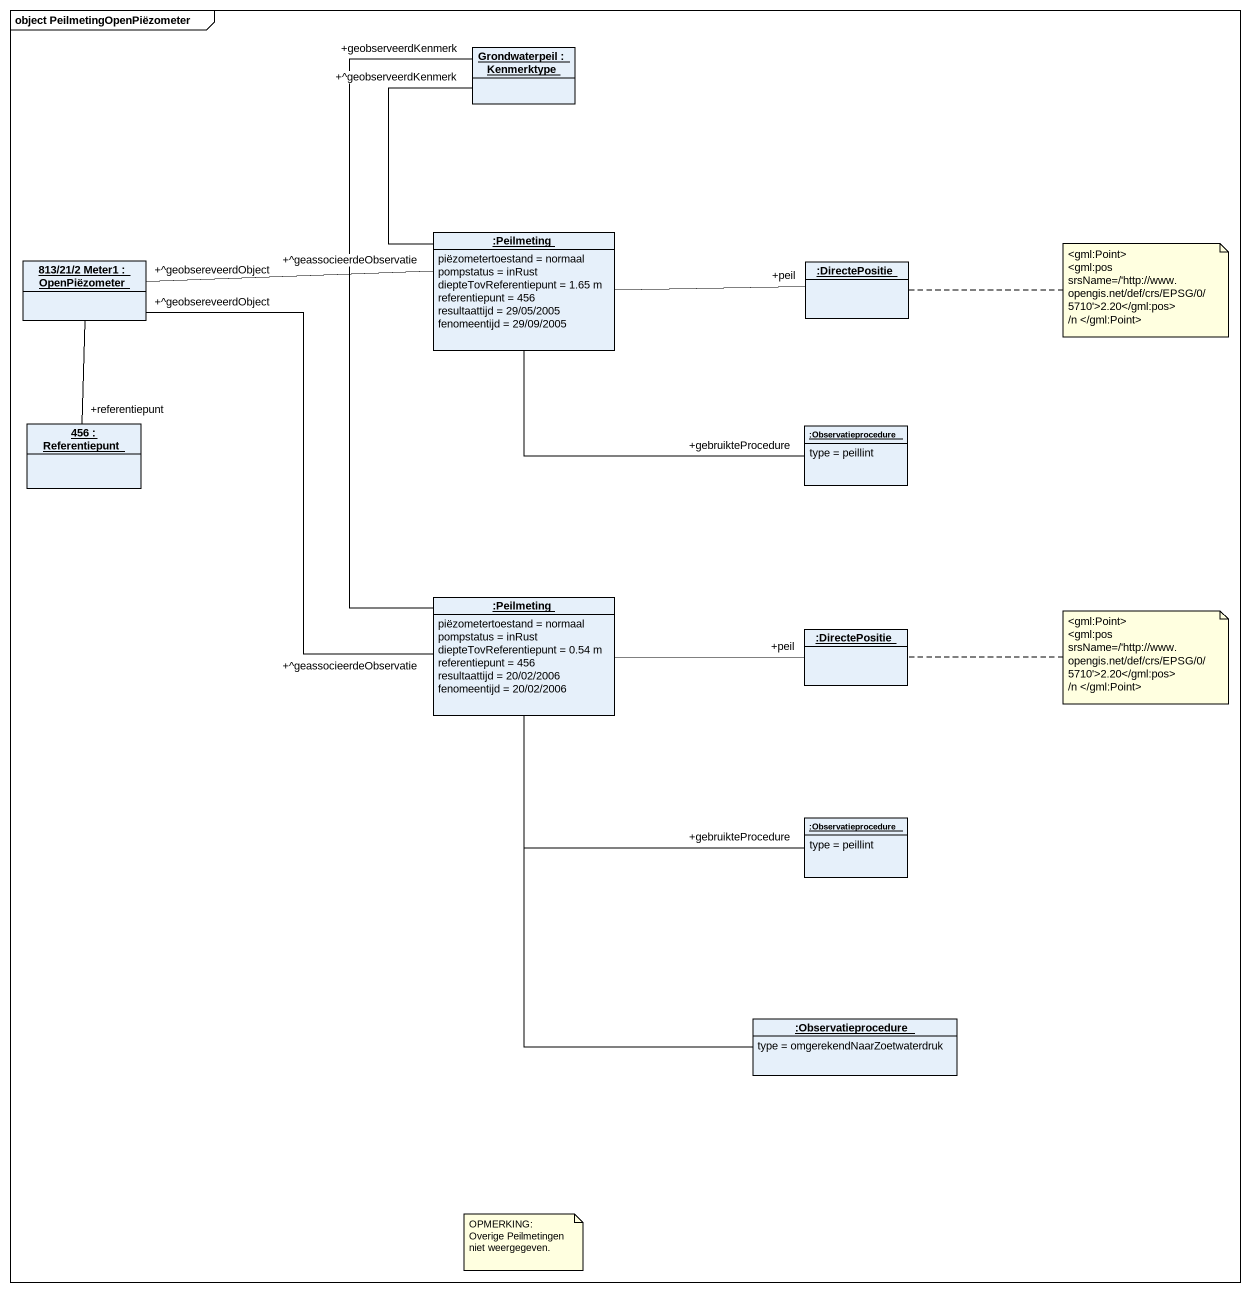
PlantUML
@startuml
mainframe object PeilmetingOpenPiëzometer
hide circle
hide empty members
object "Grondwaterpeil : Kenmerktype" as Grondwaterpeil
object ":Peilmeting" as Peilmeting {
  piëzometertoestand = normaal
  pompstatus = inRust
  diepteTovReferentiepunt = 1.65 m
  referentiepunt = 456
  resultaattijd = 29/05/2005
  fenomeentijd = 29/09/2005
}
object "813/21/2 Meter1 : OpenPiëzometer" as o813_21_2_Meter1
object ":DirectePositie" as DirectePositie
object "456 : Referentiepunt" as o456
object ":Observatieprocedure" as Observatieprocedure {
  type = peillint
}
object ":Peilmeting" as Peilmeting_2 {
  piëzometertoestand = normaal
  pompstatus = inRust
  diepteTovReferentiepunt = 0.54 m
  referentiepunt = 456
  resultaattijd = 20/02/2006
  fenomeentijd = 20/02/2006
}
object ":DirectePositie" as DirectePositie_2
object ":Observatieprocedure" as Observatieprocedure_2 {
  type = peillint
}
object ":Observatieprocedure" as Observatieprocedure_3 {
  type = omgerekendNaarZoetwaterdruk
}
Peilmeting -up- "+^geobserveerdKenmerk" Grondwaterpeil
Peilmeting -right- "+peil" DirectePositie
Peilmeting -right- "+gebruikteProcedure" Observatieprocedure
o813_21_2_Meter1 "+^geobsereveerdObject" -right- "+^geassocieerdeObservatie" Peilmeting
o813_21_2_Meter1 -- "+referentiepunt" o456
o813_21_2_Meter1 "+^geobsereveerdObject" -- "+^geassocieerdeObservatie" Peilmeting_2
Peilmeting_2 -up- "+geobserveerdKenmerk" Grondwaterpeil
Peilmeting_2 -right- "+peil" DirectePositie_2
Peilmeting_2 -right- "+gebruikteProcedure" Observatieprocedure_2
Peilmeting_2 -- Observatieprocedure_3
note right of DirectePositie
  <gml:Point>
  <gml:pos srsName=/'http://www.opengis.net/def/crs/EPSG/0/5710'>2.20</gml:pos>
  /n </gml:Point>
end note
note right of DirectePositie_2
  <gml:Point>
  <gml:pos srsName=/'http://www.opengis.net/def/crs/EPSG/0/5710'>2.20</gml:pos>
  /n </gml:Point>
end note
note as N3
  OPMERKING: Overige Peilmetingen niet weergegeven.
end note
@enduml
